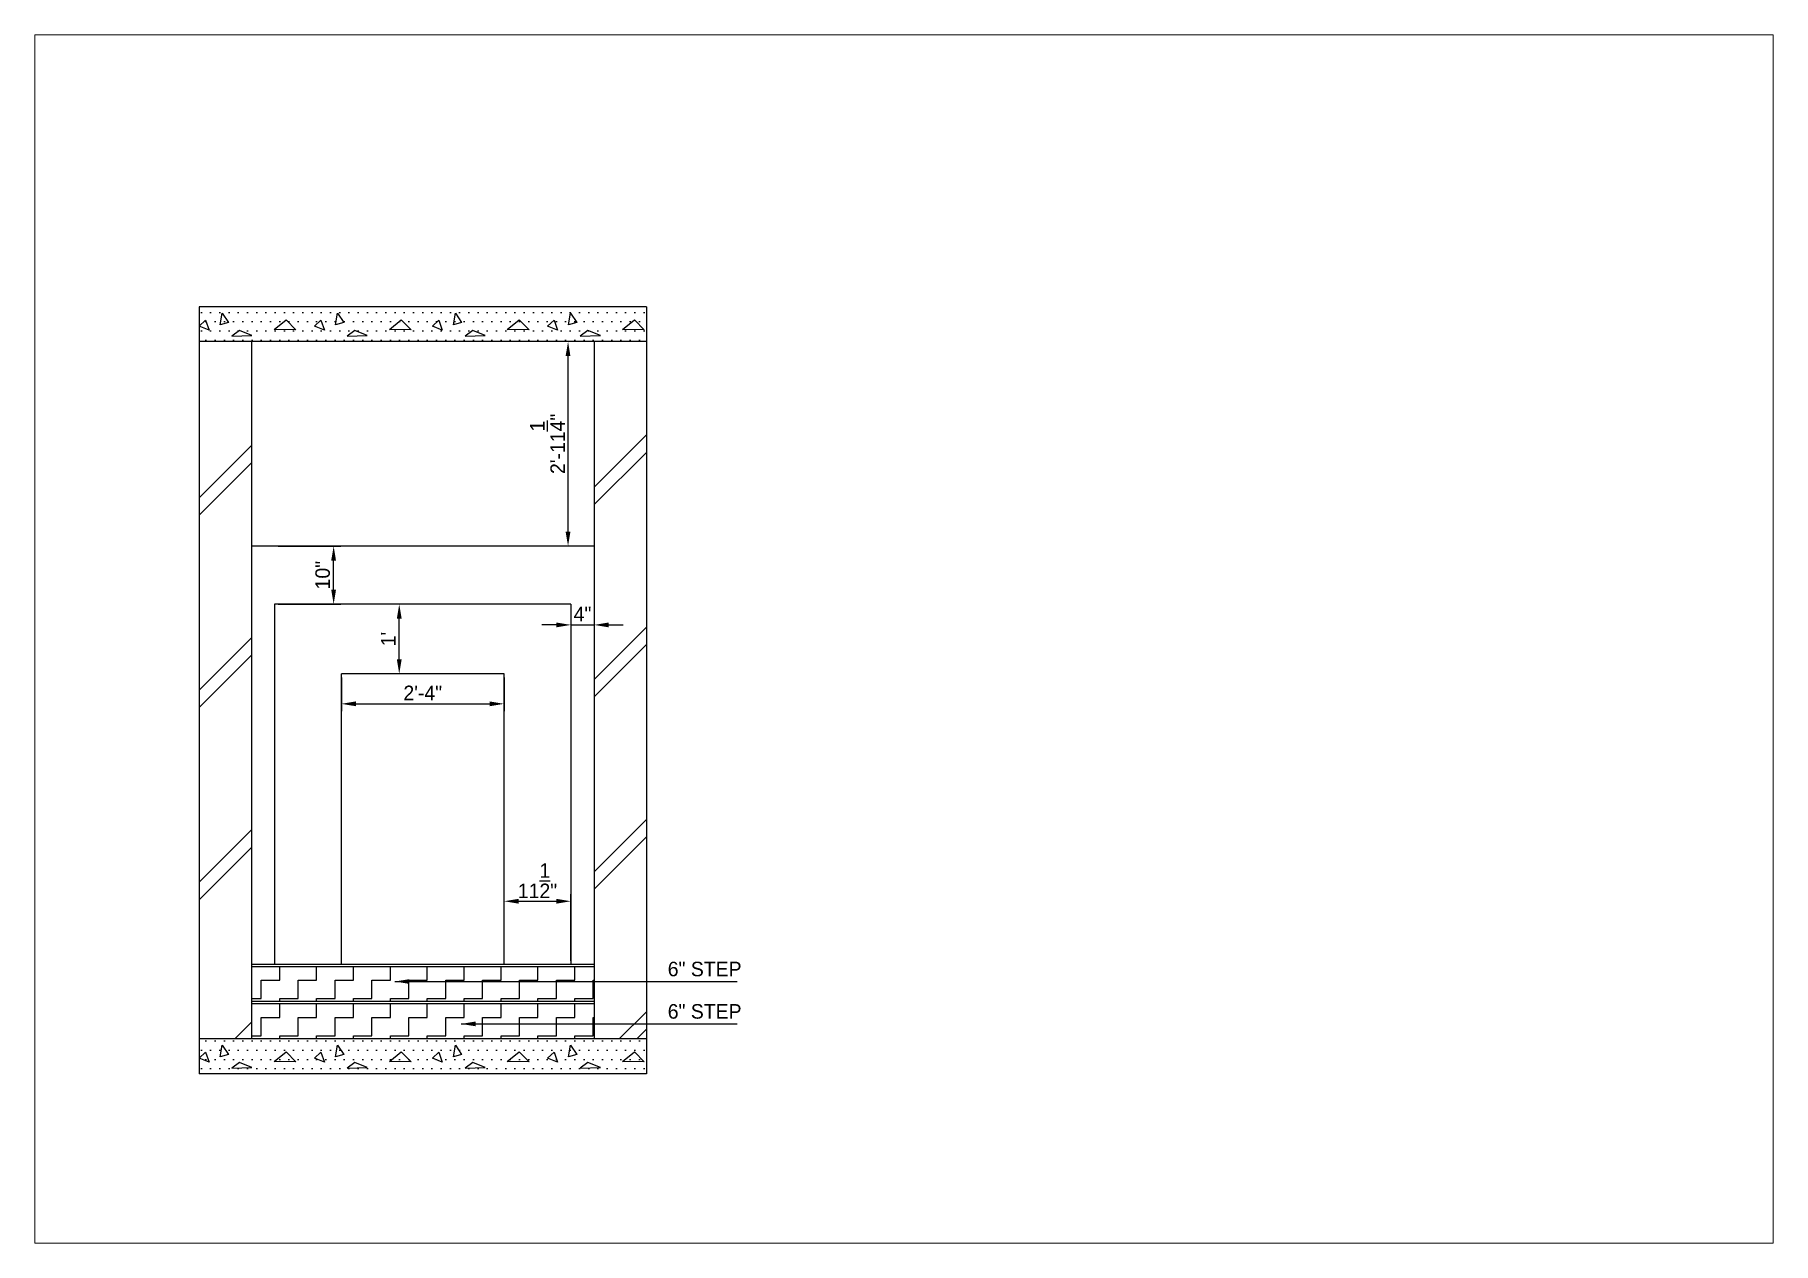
# Paper-space layout 'FLOOR PLAN' of a CAD drawing. Header units: millimetres. Extents: x 29 to 257, y 20 to 178.
# The model-space entities are those that its viewports show. They can reach past a viewport. Long polylines and large blocks are cut down to what shows.
import ezdxf

# ---------------------------------------------------------------- set-up
doc = ezdxf.new("R2010")
doc.units = ezdxf.units.MM
doc.dimstyles.new('ISO-25', dxfattribs={"dimtxt": 2.5, "dimasz": 2.5, "dimexe": 1.25, "dimexo": 0.625, "dimtad": 1, "dimlunit": 4, "dimtxsty": 'Standard', "dimcen": 2.5, "dimadec": 0, "dimazin": 0, "dimtfac": 1, "dimtmove": 0, "dimatfit": 3, "dimfxl": 1, "dimarcsym": 0})

# ---------------------------------------------------------------- blocks, each defined once
blk = doc.blocks.new('*D51')
at = {"color": 0, "lineweight": -2}
for p, q in [((1363.17, 620.12), (1363.17, 614.35)), ((1391.17, 620.12), (1391.17, 614.35)), ((1365.67, 615.6), (1388.67, 615.6))]:
    blk.add_line(p, q, dxfattribs=at)
at = {"color": 0}
for points in [[(1365.67, 616.02), (1365.67, 615.19), (1363.17, 615.6)], [(1388.67, 616.02), (1388.67, 615.19), (1391.17, 615.6)]]:
    blk.add_solid(points, dxfattribs=at)
at = {"layer": 'Defpoints', "color": 0}
for p in [(1363.17, 620.75), (1391.17, 620.75), (1391.17, 615.6)]:
    blk.add_point(p, dxfattribs=at)
at = {"color": 0, "insert": (1377.17, 617.48), "char_height": 2.5, "attachment_point": 5}
blk.add_mtext('2\'-4"', dxfattribs=at)
blk = doc.blocks.new('*D52')
at = {"color": 0, "lineweight": -2}
for p, q in [((1391.17, 571.37), (1391.17, 582.87)), ((1393.67, 581.62), (1400.17, 581.62)), ((1402.67, 571.37), (1402.67, 582.87))]:
    blk.add_line(p, q, dxfattribs=at)
at = {"color": 0}
for points in [[(1393.67, 582.04), (1393.67, 581.21), (1391.17, 581.62)], [(1400.17, 582.04), (1400.17, 581.21), (1402.67, 581.62)]]:
    blk.add_solid(points, dxfattribs=at)
at = {"layer": 'Defpoints', "color": 0}
for p in [(1402.67, 581.62), (1391.17, 570.75), (1402.67, 570.75)]:
    blk.add_point(p, dxfattribs=at)
at = {"color": 0, "insert": (1396.92, 585.16), "char_height": 2.5, "attachment_point": 5}
blk.add_mtext('11{\\H1.000000x;\\S1/2;}"', dxfattribs=at)
blk = doc.blocks.new('*D53')
at = {"color": 0, "lineweight": -2}
for p, q in [((1402.67, 632.12), (1402.67, 627.94)), ((1406.67, 632.12), (1406.67, 627.94)), ((1400.17, 629.19), (1397.67, 629.19)), ((1402.67, 629.19), (1406.67, 629.19)), ((1409.17, 629.19), (1411.67, 629.19))]:
    blk.add_line(p, q, dxfattribs=at)
at = {"color": 0}
for points in [[(1400.17, 629.6), (1400.17, 628.77), (1402.67, 629.19)], [(1409.17, 629.6), (1409.17, 628.77), (1406.67, 629.19)]]:
    blk.add_solid(points, dxfattribs=at)
at = {"layer": 'Defpoints', "color": 0}
for p in [(1402.67, 632.75), (1406.67, 632.75), (1406.67, 629.19)]:
    blk.add_point(p, dxfattribs=at)
at = {"color": 0, "insert": (1404.67, 631.06), "char_height": 2.5, "attachment_point": 5}
blk.add_mtext('4"', dxfattribs=at)
blk = doc.blocks.new('*D54')
at = {"color": 0, "lineweight": -2}
for p, q in [((1352.3, 642.75), (1363.08, 642.75)), ((1361.83, 635.25), (1361.83, 640.25)), ((1352.3, 632.75), (1363.08, 632.75))]:
    blk.add_line(p, q, dxfattribs=at)
at = {"color": 0}
for points in [[(1361.41, 640.25), (1362.24, 640.25), (1361.83, 642.75)], [(1361.41, 635.25), (1362.24, 635.25), (1361.83, 632.75)]]:
    blk.add_solid(points, dxfattribs=at)
at = {"layer": 'Defpoints', "color": 0}
for p in [(1351.67, 642.75), (1361.83, 642.75), (1351.67, 632.75)]:
    blk.add_point(p, dxfattribs=at)
at = {"color": 0, "insert": (1359.95, 637.75), "char_height": 2.5, "attachment_point": 5, "rotation": 90}
blk.add_mtext('10"', dxfattribs=at)
blk = doc.blocks.new('*D55')
at = {"color": 0, "lineweight": -2}
for p, q in [((1376.55, 632.75), (1371.87, 632.75)), ((1373.12, 623.25), (1373.12, 630.25)), ((1376.55, 620.75), (1371.87, 620.75))]:
    blk.add_line(p, q, dxfattribs=at)
at = {"color": 0}
for points in [[(1372.71, 630.25), (1373.54, 630.25), (1373.12, 632.75)], [(1372.71, 623.25), (1373.54, 623.25), (1373.12, 620.75)]]:
    blk.add_solid(points, dxfattribs=at)
at = {"layer": 'Defpoints', "color": 0}
for p in [(1373.12, 632.75), (1377.17, 632.75), (1377.17, 620.75)]:
    blk.add_point(p, dxfattribs=at)
at = {"color": 0, "insert": (1371.25, 626.75), "char_height": 2.5, "attachment_point": 5, "rotation": 90}
blk.add_mtext("1'", dxfattribs=at)
blk = doc.blocks.new('*D56')
at = {"color": 0, "lineweight": -2}
for p, q in [((1406.05, 677.95), (1400.93, 677.95)), ((1402.18, 645.25), (1402.18, 675.45)), ((1406.05, 642.75), (1400.93, 642.75))]:
    blk.add_line(p, q, dxfattribs=at)
at = {"color": 0}
for points in [[(1401.76, 675.45), (1402.59, 675.45), (1402.18, 677.95)], [(1401.76, 645.25), (1402.59, 645.25), (1402.18, 642.75)]]:
    blk.add_solid(points, dxfattribs=at)
at = {"layer": 'Defpoints', "color": 0}
for p in [(1402.18, 677.95), (1406.67, 677.95), (1406.67, 642.75)]:
    blk.add_point(p, dxfattribs=at)
at = {"color": 0, "insert": (1398.64, 660.35), "char_height": 2.5, "attachment_point": 5, "rotation": 90}
blk.add_mtext('2\'-11{\\H1.000000x;\\S1/4;}"', dxfattribs=at)

msp = doc.modelspace()

# ---------------------------------------------------------------- hatches: boundary and pattern name
h = msp.add_hatch()
h.set_pattern_fill('DOTS', color=256, style=0)
h.set_pattern_definition([(0, (0, -601.3035), (0.79375, 1.5875), [0, -1.5875])])
h.paths.add_polyline_path([(1338.673, 683.946), (1338.673, 677.946), (1415.673, 677.946), (1415.673, 683.946)])
h.paths.add_polyline_path([(1415.673, 551.946), (1415.673, 557.946), (1338.673, 557.946), (1338.673, 551.946)])
h = msp.add_hatch()
h.set_pattern_fill('JIS_LC_8A', color=256, scale=3, style=0)
h.set_pattern_definition([(45, (0, -25.746), (-16.5463, 16.5463), []), (45, (3, -25.746), (-16.5463, 16.5463), [])])
h.paths.add_polyline_path([(1338.673, 557.946), (1347.673, 557.946), (1347.673, 673.946), (1338.673, 673.946)])
h.paths.add_polyline_path([(1415.673, 673.946), (1406.673, 673.946), (1406.673, 557.946), (1415.673, 557.946)])
h = msp.add_hatch()
h.set_pattern_fill('ZIGZAG', color=256, style=0)
h.set_pattern_definition([(0, (0, -19.346), (3.175, 3.175), [3.175, -3.175]), (90, (3.175, -19.346), (-3.175, 3.175), [3.175, -3.175])])
h.paths.add_polyline_path([(1347.673, 570.346), (1347.673, 564.346), (1406.673, 564.346), (1406.673, 570.346)])
h = msp.add_hatch()
h.set_pattern_fill('ZIGZAG', color=256, style=0)
h.set_pattern_definition([(0, (0, -25.746), (3.175, 3.175), [3.175, -3.175]), (90, (3.175, -25.746), (-3.175, 3.175), [3.175, -3.175])])
h.paths.add_polyline_path([(1347.673, 563.946), (1347.673, 557.946), (1406.673, 557.946), (1406.673, 563.946)])

# ---------------------------------------------------------------- linework, layer by layer
for p, q in [((1338.673, 683.946), (1338.673, 551.946)), ((1415.673, 683.946), (1338.673, 683.946)), ((1342.302, 680.839), (1342.648, 682.832)), ((1342.648, 682.832), (1343.707, 681.22)), ((1362.152, 680.839), (1362.497, 682.832)), ((1362.497, 682.832), (1363.557, 681.22)), ((1382.457, 680.839), (1382.802, 682.832)), ((1382.802, 682.832), (1383.862, 681.22)), ((1402.272, 680.839), (1402.617, 682.832)), ((1402.617, 682.832), (1403.677, 681.22)), ((1415.673, 683.946), (1415.673, 551.946)), ((1338.673, 680.605), (1339.8, 681.661)), ((1340.38, 679.94), (1338.673, 680.605)), ((1339.8, 681.661), (1340.38, 679.94)), ((1343.707, 681.22), (1342.302, 680.839)), ((1345.621, 679.851), (1344.303, 678.906)), ((1347.776, 678.999), (1345.621, 679.851)), ((1351.573, 680.012), (1353.631, 681.696)), ((1355.317, 679.987), (1351.573, 680.012)), ((1353.631, 681.696), (1355.317, 679.987)), ((1358.523, 680.605), (1359.65, 681.661)), ((1360.23, 679.94), (1358.523, 680.605)), ((1359.65, 681.661), (1360.23, 679.94)), ((1363.557, 681.22), (1362.152, 680.839)), ((1365.471, 679.851), (1364.152, 678.906)), ((1367.626, 678.999), (1365.471, 679.851)), ((1371.423, 680.012), (1373.481, 681.696)), ((1375.167, 679.987), (1371.423, 680.012)), ((1373.481, 681.696), (1375.167, 679.987)), ((1378.828, 680.605), (1379.954, 681.661)), ((1380.535, 679.94), (1378.828, 680.605)), ((1379.954, 681.661), (1380.535, 679.94)), ((1383.862, 681.22), (1382.457, 680.839)), ((1385.775, 679.851), (1384.457, 678.906)), ((1387.931, 678.999), (1385.775, 679.851)), ((1391.727, 680.012), (1393.786, 681.696)), ((1395.472, 679.987), (1391.727, 680.012)), ((1393.786, 681.696), (1395.472, 679.987)), ((1398.643, 680.605), (1399.77, 681.661)), ((1400.35, 679.94), (1398.643, 680.605)), ((1399.77, 681.661), (1400.35, 679.94)), ((1403.677, 681.22), (1402.272, 680.839)), ((1405.59, 679.851), (1404.272, 678.906)), ((1407.746, 678.999), (1405.59, 679.851)), ((1411.543, 680.012), (1413.601, 681.696)), ((1415.287, 679.987), (1411.543, 680.012)), ((1413.601, 681.696), (1415.287, 679.987)), ((1415.673, 677.946), (1338.673, 677.946)), ((1344.303, 678.906), (1347.776, 678.999)), ((1347.673, 677.946), (1347.673, 557.946)), ((1364.152, 678.906), (1367.626, 678.999)), ((1384.457, 678.906), (1387.931, 678.999)), ((1404.272, 678.906), (1407.746, 678.999)), ((1406.673, 677.946), (1406.673, 557.946)), ((1406.673, 642.746), (1347.673, 642.746)), ((1351.673, 632.746), (1351.673, 570.746)), ((1402.673, 632.746), (1351.673, 632.746)), ((1402.673, 632.746), (1402.673, 570.746)), ((1391.173, 620.746), (1363.173, 620.746)), ((1363.173, 570.746), (1363.173, 620.746)), ((1391.173, 570.746), (1391.173, 620.746)), ((1406.673, 570.746), (1347.673, 570.746)), ((1406.673, 570.346), (1347.673, 570.346)), ((1406.673, 564.341), (1347.673, 564.341)), ((1406.673, 563.946), (1347.673, 563.946)), ((1415.673, 557.946), (1338.673, 557.946)), ((1342.302, 554.839), (1342.648, 556.832)), ((1342.648, 556.832), (1343.707, 555.22)), ((1362.152, 554.839), (1362.497, 556.832)), ((1362.497, 556.832), (1363.557, 555.22)), ((1382.457, 554.839), (1382.802, 556.832)), ((1382.802, 556.832), (1383.862, 555.22)), ((1402.272, 554.839), (1402.617, 556.832)), ((1402.617, 556.832), (1403.677, 555.22)), ((1338.673, 554.605), (1339.8, 555.661)), ((1340.38, 553.94), (1338.673, 554.605)), ((1339.8, 555.661), (1340.38, 553.94)), ((1343.707, 555.22), (1342.302, 554.839)), ((1345.621, 553.851), (1344.303, 552.906)), ((1347.776, 552.999), (1345.621, 553.851)), ((1351.573, 554.012), (1353.631, 555.696)), ((1355.317, 553.987), (1351.573, 554.012)), ((1353.631, 555.696), (1355.317, 553.987)), ((1358.523, 554.605), (1359.65, 555.661)), ((1360.23, 553.94), (1358.523, 554.605)), ((1359.65, 555.661), (1360.23, 553.94)), ((1363.557, 555.22), (1362.152, 554.839)), ((1365.471, 553.851), (1364.152, 552.906)), ((1367.626, 552.999), (1365.471, 553.851)), ((1371.423, 554.012), (1373.481, 555.696)), ((1375.167, 553.987), (1371.423, 554.012)), ((1373.481, 555.696), (1375.167, 553.987)), ((1378.828, 554.605), (1379.954, 555.661)), ((1380.535, 553.94), (1378.828, 554.605)), ((1379.954, 555.661), (1380.535, 553.94)), ((1383.862, 555.22), (1382.457, 554.839)), ((1385.775, 553.851), (1384.457, 552.906)), ((1387.931, 552.999), (1385.775, 553.851)), ((1391.727, 554.012), (1393.786, 555.696)), ((1395.472, 553.987), (1391.727, 554.012)), ((1393.786, 555.696), (1395.472, 553.987)), ((1398.643, 554.605), (1399.77, 555.661)), ((1400.35, 553.94), (1398.643, 554.605)), ((1399.77, 555.661), (1400.35, 553.94)), ((1403.677, 555.22), (1402.272, 554.839)), ((1405.59, 553.851), (1404.272, 552.906)), ((1407.746, 552.999), (1405.59, 553.851)), ((1411.543, 554.012), (1413.601, 555.696)), ((1415.287, 553.987), (1411.543, 554.012)), ((1413.601, 555.696), (1415.287, 553.987)), ((1415.673, 551.946), (1338.673, 551.946)), ((1344.303, 552.906), (1347.776, 552.999)), ((1364.152, 552.906), (1367.626, 552.999)), ((1384.457, 552.906), (1387.931, 552.999)), ((1404.272, 552.906), (1407.746, 552.999))]:
    msp.add_line(p, q)

# ---------------------------------------------------------------- texts
at = {"char_height": 2.5, "width": 17.46123, "attachment_point": 1}
for insert in [(1419.34, 571.208), (1419.34, 563.913)]:
    msp.add_mtext('6" STEP', dxfattribs=dict(at, insert=insert))

# ---------------------------------------------------------------- dimensions: what is measured, and where the dimension line sits
for base, p1, p2, picture, middle in [((1402.178, 677.946), (1406.673, 642.746), (1406.673, 677.946), '*D56', (1398.637, 660.346)), ((1361.828, 642.746), (1351.673, 632.746), (1351.673, 642.746), '*D54', (1359.953, 637.746)), ((1373.124, 632.746), (1377.173, 620.746), (1377.173, 632.746), '*D55', (1371.249, 626.746))]:
    dim = msp.add_linear_dim(base=base, p1=p1, p2=p2, angle=90, dimstyle='ISO-25')
    dim.commit()
    dim.dimension.update_dxf_attribs({"geometry": picture, "text_midpoint": middle})
dim = msp.add_linear_dim(base=(1406.673, 629.186), p1=(1402.673, 632.746), p2=(1406.673, 632.746), dimstyle='ISO-25')
dim.commit()
dim.dimension.update_dxf_attribs({"geometry": '*D53', "text_midpoint": (1404.673, 629.186), "dimtype": 160})
for base, p1, p2, picture, middle in [((1391.173, 615.602), (1363.173, 620.746), (1391.173, 620.746), '*D51', (1377.173, 617.477)), ((1402.673, 581.623), (1391.173, 570.746), (1402.673, 570.746), '*D52', (1396.923, 585.165))]:
    dim = msp.add_linear_dim(base=base, p1=p1, p2=p2, dimstyle='ISO-25')
    dim.commit()
    dim.dimension.update_dxf_attribs({"geometry": picture, "text_midpoint": middle})

# ---------------------------------------------------------------- leaders
for points in [[(1372.38, 567.806), (1431.317, 567.806)], [(1383.777, 560.511), (1431.317, 560.511)]]:
    msp.add_leader(points, dimstyle='ISO-25', override={"dimgap": 0.625, "dimtad": 0})

psp = doc.layouts.new('FLOOR PLAN')

# ---------------------------------------------------------------- viewports
at = {"layer": '0'}
psp.add_viewport(center=(142.59, 99.11), size=(228.14, 158.5807), view_center_point=(1460.008, 626.758), view_height=208.00174, dxfattribs=at)

doc.saveas('drawing.dxf')
